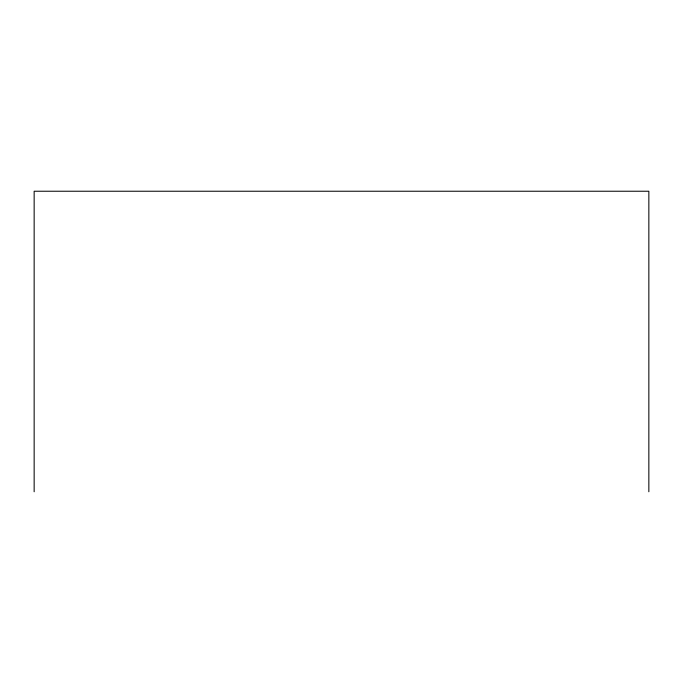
<?xml version="1.0" encoding="UTF-8"?>
<svg xmlns="http://www.w3.org/2000/svg" width="683" height="683" viewBox="0 0 683 683"><rect width="100%" height="100%" fill="white"/><g stroke="black" fill="none" stroke-linecap="round" stroke-linejoin="round"><path stroke-width="1.02" d="M648.85 491.769L648.85 191.231L34.15 191.231L34.15 491.769"/></g></svg>
